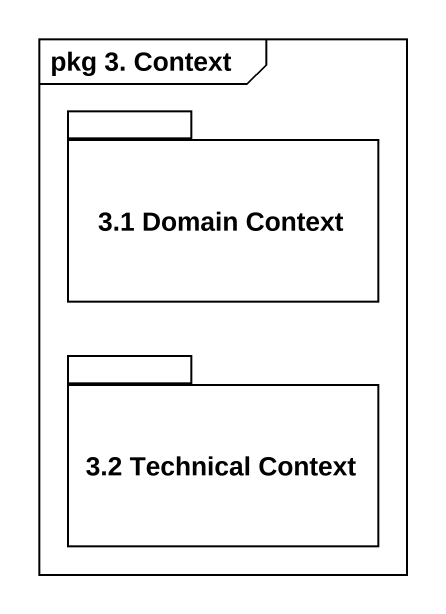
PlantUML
@startuml
mainframe pkg 3. Context
package "3.1 Domain Context" as p3_1_Domain_Context {
}
package "3.2 Technical Context" as p3_2_Technical_Context {
}
@enduml
